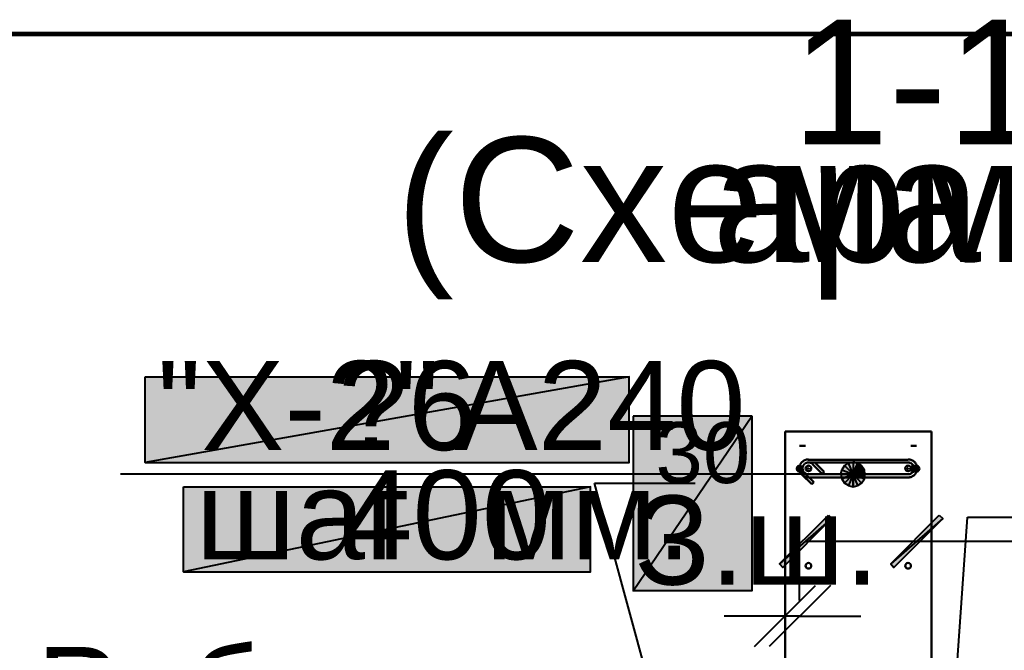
# Model space of a CAD drawing. Extents: x 0 to 430, y 0 to 297.
# Drawn here: x 164.12 to 204.51, y 266.82 to 292.71 of the extents above; entities that cross this region are included whole.
import ezdxf

# ---------------------------------------------------------------- set-up
doc = ezdxf.new("R2010")
doc.units = 0
doc.linetypes.add('TEYPDFCAD_CENTER', pattern=[20, 12, -3, 2, -3])
for name, color, linetype in [('PDF_ВЫНОСКИ', 7, 'Continuous'), ('PDF_ОСИ', 7, 'Continuous'), ('TEY_REVIEW_AXIS', 7, 'Continuous'), ('TEY_REVIEW_LEADER', 7, 'Continuous')]:
    doc.layers.add(name, color=color, linetype=linetype)
doc.styles.add('TEYPDFCAD_TEXT', font='arial.ttf')
doc.dimstyles.new('TEYPDFCAD_SCALE_1', dxfattribs={"dimtxt": 2.5, "dimasz": 2.5, "dimexe": 1.25, "dimexo": 0.75, "dimtad": 1, "dimdsep": 46, "dimtxsty": 'Standard', "dimcen": 0.09, "dimadec": 0, "dimazin": 0, "dimtfac": 1, "dimtofl": 0, "dimtmove": 0, "dimatfit": 3, "dimfxl": 1, "dimarcsym": 0})

# ---------------------------------------------------------------- blocks, each defined once
blk = doc.blocks.new('TEY_AXIS')
at = {"layer": 'PDF_ОСИ', "linetype": 'TEYPDFCAD_CENTER', "lineweight": 9}
blk.add_line((0, 0), (1, 0), dxfattribs=at)

msp = doc.modelspace()

# ---------------------------------------------------------------- hatches: boundary and pattern name
at = {"true_color": 0xffffff}
h = msp.add_hatch(color=0, dxfattribs=at)
h.paths.add_polyline_path([(169.27, 278.045), (189.124, 278.045), (169.27, 274.532)])
h.paths.add_polyline_path([(189.124, 278.045), (169.27, 274.532), (189.124, 274.532)])
h = msp.add_hatch(color=0, dxfattribs=at)
h.paths.add_polyline_path([(189.293, 276.437), (189.293, 269.261), (194.162, 276.437)])
h.paths.add_polyline_path([(189.293, 269.261), (194.162, 276.437), (194.162, 269.261)])
for color, points in [(256, [(196.236, 274.278), (196.215, 274.341), (196.173, 274.384), (196.109, 274.405), (196.046, 274.384), (196.003, 274.341), (195.982, 274.278), (196.003, 274.214), (196.046, 274.172), (196.109, 274.151), (196.173, 274.172), (196.215, 274.214)]), (256, [(200.914, 274.278), (200.893, 274.341), (200.851, 274.384), (200.787, 274.405), (200.724, 274.384), (200.681, 274.341), (200.66, 274.278), (200.681, 274.214), (200.724, 274.172), (200.787, 274.151), (200.851, 274.172), (200.893, 274.214)]), (256, [(201.041, 274.278), (201.02, 274.341), (200.977, 274.384), (200.914, 274.405), (200.851, 274.384), (200.808, 274.341), (200.787, 274.278), (200.808, 274.214), (200.851, 274.172), (200.914, 274.151), (200.977, 274.172), (201.02, 274.214)]), (7, [(198.776, 273.854), (198.797, 274.045), (198.31, 274.045)])]:
    msp.add_hatch(color=color).paths.add_polyline_path(points)
h = msp.add_hatch(color=7)
h.paths.add_polyline_path([(197.951, 274.405), (197.845, 274.235), (198.31, 274.045)])
h.paths.add_polyline_path([(197.845, 274.235), (198.31, 274.045), (197.803, 274.045)])
h.paths.add_polyline_path([(198.31, 274.045), (197.803, 274.045), (197.845, 273.854)])
h = msp.add_hatch(color=7)
h.paths.add_polyline_path([(198.501, 274.51), (198.31, 274.553), (198.31, 274.045)])
h.paths.add_polyline_path([(198.31, 274.553), (198.31, 274.045), (198.12, 274.51)])
h.paths.add_polyline_path([(198.31, 274.045), (198.12, 274.51), (197.951, 274.405)])
h = msp.add_hatch(color=7)
h.paths.add_polyline_path([(198.797, 274.045), (198.776, 274.235), (198.31, 274.045)])
h.paths.add_polyline_path([(198.776, 274.235), (198.31, 274.045), (198.649, 274.405)])
h.paths.add_polyline_path([(198.31, 274.045), (198.649, 274.405), (198.501, 274.51)])
h = msp.add_hatch(color=7)
h.paths.add_polyline_path([(197.845, 273.854), (197.951, 273.685), (198.31, 274.045)])
h.paths.add_polyline_path([(197.951, 273.685), (198.31, 274.045), (198.12, 273.579)])
h.paths.add_polyline_path([(198.31, 274.045), (198.12, 273.579), (198.31, 273.537)])
h = msp.add_hatch(color=7)
h.paths.add_polyline_path([(198.31, 273.537), (198.501, 273.579), (198.31, 274.045)])
h.paths.add_polyline_path([(198.501, 273.579), (198.31, 274.045), (198.649, 273.685)])
h.paths.add_polyline_path([(198.31, 274.045), (198.649, 273.685), (198.776, 273.854)])
h = msp.add_hatch(color=0, dxfattribs=at)
h.paths.add_polyline_path([(170.836, 273.537), (187.537, 273.537), (170.836, 270.044)])
h.paths.add_polyline_path([(187.537, 273.537), (170.836, 270.044), (187.537, 270.044)])
h = msp.add_hatch(color=7)
h.paths.add_polyline_path([(197.294, 272.373), (197.422, 272.224), (195.284, 270.362)])
h.paths.add_polyline_path([(197.422, 272.224), (195.284, 270.362), (195.432, 270.214)])
h = msp.add_hatch(color=7)
h.paths.add_polyline_path([(201.845, 272.373), (201.994, 272.224), (199.856, 270.362)])
h.paths.add_polyline_path([(201.994, 272.224), (199.856, 270.362), (199.983, 270.214)])

# ---------------------------------------------------------------- linework, layer by layer
at = {"lineweight": 30}
for p, q in [((195.517, 275.802), (201.528, 275.802)), ((196.389, 274.647), (196.372, 274.643)), ((196.407, 274.651), (196.389, 274.647)), ((196.425, 274.655), (196.407, 274.651)), ((196.443, 274.657), (196.425, 274.655)), ((196.461, 274.658), (196.443, 274.657)), ((196.48, 274.659), (196.461, 274.658)), ((200.603, 274.657), (200.565, 274.659)), ((200.639, 274.651), (200.603, 274.657)), ((200.675, 274.642), (200.639, 274.651)), ((196.11, 274.307), (196.109, 274.288)), ((196.109, 274.288), (196.111, 274.25)), ((196.109, 274.288), (196.11, 274.269)), ((196.111, 274.325), (196.11, 274.307)), ((196.11, 274.269), (196.111, 274.249)), ((196.113, 274.343), (196.111, 274.325)), ((196.111, 274.25), (196.117, 274.214)), ((196.111, 274.249), (196.114, 274.23)), ((196.116, 274.361), (196.113, 274.343)), ((196.12, 274.379), (196.116, 274.361)), ((196.125, 274.396), (196.12, 274.379)), ((196.131, 274.413), (196.125, 274.396)), ((196.137, 274.43), (196.131, 274.413)), ((196.145, 274.447), (196.137, 274.43)), ((196.153, 274.463), (196.145, 274.447)), ((196.162, 274.478), (196.153, 274.463)), ((196.171, 274.494), (196.162, 274.478)), ((196.182, 274.509), (196.171, 274.494)), ((196.193, 274.523), (196.182, 274.509)), ((196.205, 274.537), (196.193, 274.523)), ((196.218, 274.55), (196.205, 274.537)), ((196.231, 274.563), (196.218, 274.55)), ((196.245, 274.575), (196.231, 274.563)), ((196.237, 274.312), (196.236, 274.3)), ((196.236, 274.3), (196.236, 274.288)), ((196.236, 274.288), (196.237, 274.263)), ((196.236, 274.288), (196.236, 274.276)), ((196.236, 274.024), (196.236, 274.278)), ((196.236, 274.276), (196.237, 274.264)), ((196.239, 274.324), (196.237, 274.312)), ((196.237, 274.264), (196.239, 274.252)), ((196.237, 274.263), (196.241, 274.239)), ((196.241, 274.336), (196.239, 274.324)), ((196.239, 274.252), (196.241, 274.241)), ((196.244, 274.348), (196.241, 274.336)), ((196.247, 274.359), (196.244, 274.348)), ((196.259, 274.586), (196.245, 274.575)), ((196.25, 274.37), (196.247, 274.359)), ((196.255, 274.381), (196.25, 274.37)), ((196.26, 274.392), (196.255, 274.381)), ((196.274, 274.596), (196.259, 274.586)), ((196.265, 274.403), (196.26, 274.392)), ((196.271, 274.413), (196.265, 274.403)), ((196.277, 274.423), (196.271, 274.413)), ((196.289, 274.606), (196.274, 274.596)), ((196.284, 274.433), (196.277, 274.423)), ((196.291, 274.443), (196.284, 274.433)), ((196.305, 274.615), (196.289, 274.606)), ((196.299, 274.452), (196.291, 274.443)), ((196.307, 274.46), (196.299, 274.452)), ((196.321, 274.623), (196.305, 274.615)), ((196.316, 274.469), (196.307, 274.46)), ((196.325, 274.477), (196.316, 274.469)), ((196.338, 274.63), (196.321, 274.623)), ((196.335, 274.484), (196.325, 274.477)), ((196.345, 274.491), (196.335, 274.484)), ((196.355, 274.637), (196.338, 274.63)), ((196.355, 274.497), (196.345, 274.491)), ((196.372, 274.643), (196.355, 274.637)), ((196.365, 274.503), (196.355, 274.497)), ((196.376, 274.508), (196.365, 274.503)), ((196.386, 274.513), (196.376, 274.508)), ((196.398, 274.517), (196.386, 274.513)), ((196.409, 274.521), (196.398, 274.517)), ((196.42, 274.524), (196.409, 274.521)), ((196.432, 274.527), (196.42, 274.524)), ((196.444, 274.529), (196.432, 274.527)), ((196.456, 274.53), (196.444, 274.529)), ((196.468, 274.531), (196.456, 274.53)), ((196.48, 274.532), (196.468, 274.531)), ((200.554, 274.637), (196.469, 274.637)), ((200.554, 274.532), (196.469, 274.532)), ((196.492, 274.531), (196.48, 274.532)), ((196.504, 274.53), (196.492, 274.531)), ((196.516, 274.529), (196.504, 274.53)), ((196.527, 274.527), (196.516, 274.529)), ((196.539, 274.524), (196.527, 274.527)), ((196.55, 274.521), (196.539, 274.524)), ((196.562, 274.517), (196.55, 274.521)), ((196.573, 274.513), (196.562, 274.517)), ((196.584, 274.508), (196.573, 274.513)), ((196.594, 274.503), (196.584, 274.508)), ((196.605, 274.497), (196.594, 274.503)), ((196.615, 274.491), (196.605, 274.497)), ((196.624, 274.484), (196.615, 274.491)), ((196.634, 274.477), (196.624, 274.484)), ((196.643, 274.469), (196.634, 274.477)), ((196.652, 274.46), (196.643, 274.469)), ((196.66, 274.447), (197.041, 274.066)), ((196.744, 274.532), (197.125, 274.151)), ((200.59, 274.53), (200.565, 274.532)), ((200.614, 274.527), (200.59, 274.53)), ((200.637, 274.521), (200.614, 274.527)), ((200.66, 274.513), (200.637, 274.521)), ((200.681, 274.502), (200.66, 274.513)), ((200.709, 274.63), (200.675, 274.642)), ((200.701, 274.49), (200.681, 274.502)), ((200.72, 274.476), (200.701, 274.49)), ((200.741, 274.614), (200.709, 274.63)), ((200.737, 274.46), (200.72, 274.476)), ((200.753, 274.443), (200.737, 274.46)), ((200.772, 274.595), (200.741, 274.614)), ((200.767, 274.424), (200.753, 274.443)), ((200.779, 274.404), (200.767, 274.424)), ((200.8, 274.574), (200.772, 274.595)), ((200.789, 274.383), (200.779, 274.404)), ((200.797, 274.361), (200.789, 274.383)), ((200.803, 274.337), (200.797, 274.361)), ((200.827, 274.55), (200.8, 274.574)), ((200.807, 274.313), (200.803, 274.337)), ((200.803, 274.239), (200.807, 274.263)), ((200.808, 274.288), (200.807, 274.313)), ((200.807, 274.263), (200.808, 274.288)), ((200.851, 274.524), (200.827, 274.55)), ((200.872, 274.495), (200.851, 274.524)), ((200.89, 274.465), (200.872, 274.495)), ((200.906, 274.432), (200.89, 274.465)), ((200.919, 274.398), (200.906, 274.432)), ((200.928, 274.363), (200.919, 274.398)), ((200.933, 274.326), (200.928, 274.363)), ((200.928, 274.214), (200.933, 274.25)), ((200.935, 274.288), (200.933, 274.326)), ((200.933, 274.25), (200.935, 274.288)), ((196.114, 274.23), (196.117, 274.211)), ((196.117, 274.214), (196.126, 274.178)), ((196.117, 274.211), (196.122, 274.192)), ((196.122, 274.192), (196.128, 274.173)), ((196.126, 274.178), (196.138, 274.144)), ((196.128, 274.173), (196.134, 274.155)), ((196.134, 274.155), (196.141, 274.137)), ((196.138, 274.144), (196.154, 274.112)), ((196.141, 274.137), (196.15, 274.12)), ((196.15, 274.12), (196.159, 274.103)), ((196.154, 274.112), (196.172, 274.081)), ((196.159, 274.103), (196.169, 274.086)), ((196.169, 274.086), (196.18, 274.07)), ((196.172, 274.081), (196.194, 274.053)), ((196.18, 274.07), (196.192, 274.055)), ((196.192, 274.055), (196.205, 274.04)), ((196.194, 274.053), (196.218, 274.026)), ((196.205, 274.04), (196.218, 274.026)), ((196.215, 274.024), (196.617, 273.643)), ((196.218, 274.026), (196.244, 274.002)), ((196.218, 274.026), (196.233, 274.012)), ((196.241, 274.241), (196.244, 274.229)), ((196.241, 274.239), (196.247, 274.216)), ((196.244, 274.229), (196.247, 274.217)), ((196.244, 274.002), (196.272, 273.981)), ((196.247, 274.217), (196.25, 274.206)), ((196.247, 274.216), (196.255, 274.193)), ((196.25, 274.206), (196.255, 274.195)), ((196.255, 274.195), (196.26, 274.184)), ((196.255, 274.193), (196.266, 274.172)), ((196.26, 274.184), (196.265, 274.174)), ((196.265, 274.174), (196.271, 274.163)), ((196.266, 274.172), (196.278, 274.152)), ((196.271, 274.163), (196.277, 274.153)), ((196.272, 273.981), (196.303, 273.963)), ((196.277, 274.153), (196.284, 274.143)), ((196.278, 274.152), (196.292, 274.133)), ((196.284, 274.143), (196.291, 274.134)), ((196.291, 274.134), (196.299, 274.125)), ((196.292, 274.133), (196.307, 274.116)), ((196.299, 274.125), (196.307, 274.116)), ((196.3, 274.108), (196.702, 273.727)), ((196.303, 273.963), (196.335, 273.947)), ((196.307, 274.116), (196.325, 274.1)), ((196.325, 274.1), (196.343, 274.086)), ((196.335, 273.947), (196.369, 273.934)), ((196.343, 274.086), (196.364, 274.074)), ((196.364, 274.074), (196.385, 274.064)), ((196.369, 273.934), (196.405, 273.925)), ((196.385, 274.064), (196.407, 274.056)), ((196.405, 273.925), (196.442, 273.92)), ((196.407, 274.056), (196.431, 274.05)), ((196.431, 274.05), (196.455, 274.046)), ((196.442, 273.92), (196.48, 273.918)), ((196.455, 274.046), (196.48, 274.045)), ((196.469, 274.045), (200.554, 274.045)), ((196.469, 273.918), (200.554, 273.918)), ((197.041, 274.066), (197.125, 274.151)), ((200.565, 274.045), (200.59, 274.046)), ((200.565, 273.918), (200.603, 273.92)), ((200.59, 274.046), (200.614, 274.05)), ((200.603, 273.92), (200.639, 273.925)), ((200.614, 274.05), (200.637, 274.056)), ((200.637, 274.056), (200.66, 274.064)), ((200.639, 273.925), (200.675, 273.934)), ((200.66, 274.064), (200.681, 274.074)), ((200.675, 273.934), (200.709, 273.947)), ((200.681, 274.074), (200.701, 274.086)), ((200.701, 274.086), (200.72, 274.1)), ((200.709, 273.947), (200.741, 273.963)), ((200.72, 274.1), (200.737, 274.116)), ((200.737, 274.116), (200.753, 274.133)), ((200.741, 273.963), (200.772, 273.981)), ((200.753, 274.133), (200.767, 274.152)), ((200.767, 274.152), (200.779, 274.172)), ((200.772, 273.981), (200.8, 274.002)), ((200.779, 274.172), (200.789, 274.193)), ((200.789, 274.193), (200.797, 274.216)), ((200.797, 274.216), (200.803, 274.239)), ((200.8, 274.002), (200.827, 274.026)), ((200.827, 274.026), (200.851, 274.053)), ((200.851, 274.053), (200.872, 274.081)), ((200.872, 274.081), (200.89, 274.112)), ((200.89, 274.112), (200.906, 274.144)), ((200.906, 274.144), (200.919, 274.178)), ((200.919, 274.178), (200.928, 274.214)), ((196.617, 273.643), (196.702, 273.727))]:
    msp.add_line(p, q, dxfattribs=at)
at = {"color": 0, "lineweight": 0, "true_color": 0xffffff}
for p, q in [((169.27, 274.532), (189.124, 274.532)), ((170.836, 270.044), (187.537, 270.044))]:
    msp.add_line(p, q, dxfattribs=at)
at = {"lineweight": 20}
for p, q in [((196.363, 274.278), (196.596, 274.278)), ((196.384, 274.278), (196.575, 274.278)), ((196.469, 274.172), (196.469, 274.405)), ((196.469, 274.193), (196.469, 274.384)), ((200.427, 274.278), (200.681, 274.278)), ((200.427, 274.278), (200.681, 274.278)), ((200.554, 274.172), (200.554, 274.405)), ((200.554, 274.172), (200.554, 274.405))]:
    msp.add_line(p, q, dxfattribs=at)
at = {"color": 7, "lineweight": 25}
for p, q in [((195.517, 268.859), (195.517, 270.235)), ((196.109, 268.859), (196.109, 270.235)), ((194.268, 266.975), (196.765, 269.473)), ((197.379, 269.473), (194.86, 266.975)), ((195.517, 268.224), (193.019, 268.224)), ((196.109, 268.224), (195.517, 268.224)), ((196.109, 268.224), (198.628, 268.224))]:
    msp.add_line(p, q, dxfattribs=at)
at = {"color": 0, "true_color": 0xffffff}
for points in [[(169.27, 278.045), (189.124, 278.045), (169.27, 274.532)], [(189.124, 278.045), (169.27, 274.532), (189.124, 274.532)], [(189.293, 276.437), (189.293, 269.261), (194.162, 276.437)], [(189.293, 269.261), (194.162, 276.437), (194.162, 269.261)], [(170.836, 273.537), (187.537, 273.537), (170.836, 270.044)], [(187.537, 273.537), (170.836, 270.044), (187.537, 270.044)]]:
    msp.add_lwpolyline(points, close=True, dxfattribs=at)
for points in [[(196.236, 274.278), (196.215, 274.341), (196.173, 274.384), (196.109, 274.405), (196.046, 274.384), (196.003, 274.341), (195.982, 274.278), (196.003, 274.214), (196.046, 274.172), (196.109, 274.151), (196.173, 274.172), (196.215, 274.214)], [(200.914, 274.278), (200.893, 274.341), (200.851, 274.384), (200.787, 274.405), (200.724, 274.384), (200.681, 274.341), (200.66, 274.278), (200.681, 274.214), (200.724, 274.172), (200.787, 274.151), (200.851, 274.172), (200.893, 274.214)], [(201.041, 274.278), (201.02, 274.341), (200.977, 274.384), (200.914, 274.405), (200.851, 274.384), (200.808, 274.341), (200.787, 274.278), (200.808, 274.214), (200.851, 274.172), (200.914, 274.151), (200.977, 274.172), (201.02, 274.214)]]:
    msp.add_lwpolyline(points, close=True)
at = {"color": 7}
for points in [[(197.951, 274.405), (197.845, 274.235), (198.31, 274.045)], [(198.31, 274.045), (198.12, 274.51), (197.951, 274.405)], [(198.31, 274.553), (198.31, 274.045), (198.12, 274.51)], [(198.501, 274.51), (198.31, 274.553), (198.31, 274.045)], [(198.31, 274.045), (198.649, 274.405), (198.501, 274.51)], [(198.776, 274.235), (198.31, 274.045), (198.649, 274.405)], [(197.845, 274.235), (198.31, 274.045), (197.803, 274.045)], [(198.31, 274.045), (197.803, 274.045), (197.845, 273.854)], [(197.845, 273.854), (197.951, 273.685), (198.31, 274.045)], [(197.951, 273.685), (198.31, 274.045), (198.12, 273.579)], [(198.31, 274.045), (198.12, 273.579), (198.31, 273.537)], [(198.797, 274.045), (198.776, 274.235), (198.31, 274.045)], [(198.31, 273.537), (198.501, 273.579), (198.31, 274.045)], [(198.501, 273.579), (198.31, 274.045), (198.649, 273.685)], [(198.31, 274.045), (198.649, 273.685), (198.776, 273.854)], [(198.776, 273.854), (198.797, 274.045), (198.31, 274.045)], [(197.294, 272.373), (197.422, 272.224), (195.284, 270.362)], [(197.422, 272.224), (195.284, 270.362), (195.432, 270.214)], [(201.845, 272.373), (201.994, 272.224), (199.856, 270.362)], [(201.994, 272.224), (199.856, 270.362), (199.983, 270.214)]]:
    msp.add_lwpolyline(points, close=True, dxfattribs=at)
at = {"lineweight": 30}
for centre in [(196.48, 274.288), (200.565, 274.288), (196.48, 270.288), (200.565, 270.288)]:
    msp.add_circle(centre, 0.116, dxfattribs=at)
at = {"layer": 'TEY_REVIEW_AXIS', "lineweight": 30}
for p, q in [((195.517, 249.809), (195.517, 275.802)), ((201.528, 249.809), (201.528, 275.802))]:
    msp.add_line(p, q, dxfattribs=at)
at = {"layer": 'TEY_REVIEW_AXIS', "color": 7, "lineweight": 25}
for p, q in [((190.119, 274.045), (168.254, 274.045)), ((204.004, 271.293), (234.019, 271.293))]:
    msp.add_line(p, q, dxfattribs=at)
at = {"layer": 'TEY_REVIEW_AXIS', "lineweight": 60}
msp.add_lwpolyline([(20.108, 5.144), (415.078, 5.144), (415.078, 292.121), (20.108, 292.121)], close=True, dxfattribs=at)
at = {"layer": 'TEY_REVIEW_LEADER', "lineweight": 30}
for p, q in [((196.109, 275.209), (196.363, 275.209)), ((200.914, 275.209), (200.681, 275.209))]:
    msp.add_line(p, q, dxfattribs=at)
at = {"layer": 'TEY_REVIEW_LEADER', "color": 7, "lineweight": 25}
for p, q in [((198.31, 274.045), (190.119, 274.045)), ((196.363, 271.293), (204.004, 271.293)), ((200.914, 271.293), (204.004, 271.293))]:
    msp.add_line(p, q, dxfattribs=at)

# ---------------------------------------------------------------- block references
at = {"layer": 'PDF_ОСИ', "xscale": 220.4085, "rotation": 90}
msp.add_blockref('TEY_AXIS', (199.475, 52.895), dxfattribs=at)

# ---------------------------------------------------------------- texts
at = {"color": 7, "style": 'TEYPDFCAD_TEXT'}
for s, height, p in [('1-1', 5.1223, (195.792, 287.591)), ('(Схема', 5.1223, (179.557, 282.765)), ('армирования)', 5.12233, (192.531, 282.765)), ('\ue7126', 3.6583, (177.201, 275.04)), ('А240', 3.6583, (181.965, 275.04)), ('400', 3.6583, (177.395, 270.552)), ('шаг', 3.6583, (171.344, 270.552)), ('мм.', 3.6583, (183.231, 270.552))]:
    msp.add_text(s, height=height, dxfattribs=at).set_placement(p)
at = {"layer": 'PDF_ВЫНОСКИ', "style": 'TEYPDFCAD_TEXT'}
msp.add_text('30', height=2.5, dxfattribs=at).set_placement((190.204, 273.685))
at = {"layer": 'TEY_REVIEW_LEADER', "color": 7, "style": 'TEYPDFCAD_TEXT'}
for s, p in [('"Х-2"', (169.757, 275.04)), ('З.ш.', (189.357, 269.515)), ('Рабочая', (164.804, 263.292))]:
    msp.add_text(s, height=3.6583, dxfattribs=at).set_placement(p)

# ---------------------------------------------------------------- leaders
at = {"layer": 'PDF_ВЫНОСКИ', "lineweight": 9, "annotation_type": 0, "has_hookline": 1, "hookline_direction": 0}
for points in [[(196.109, 242.824), (187.704, 273.685), (190.204, 273.685)], [(200.914, 242.824), (203.007, 272.288), (205.507, 272.288)]]:
    msp.add_leader(points, dimstyle='TEYPDFCAD_SCALE_1', dxfattribs=at)

doc.saveas('drawing.dxf')
